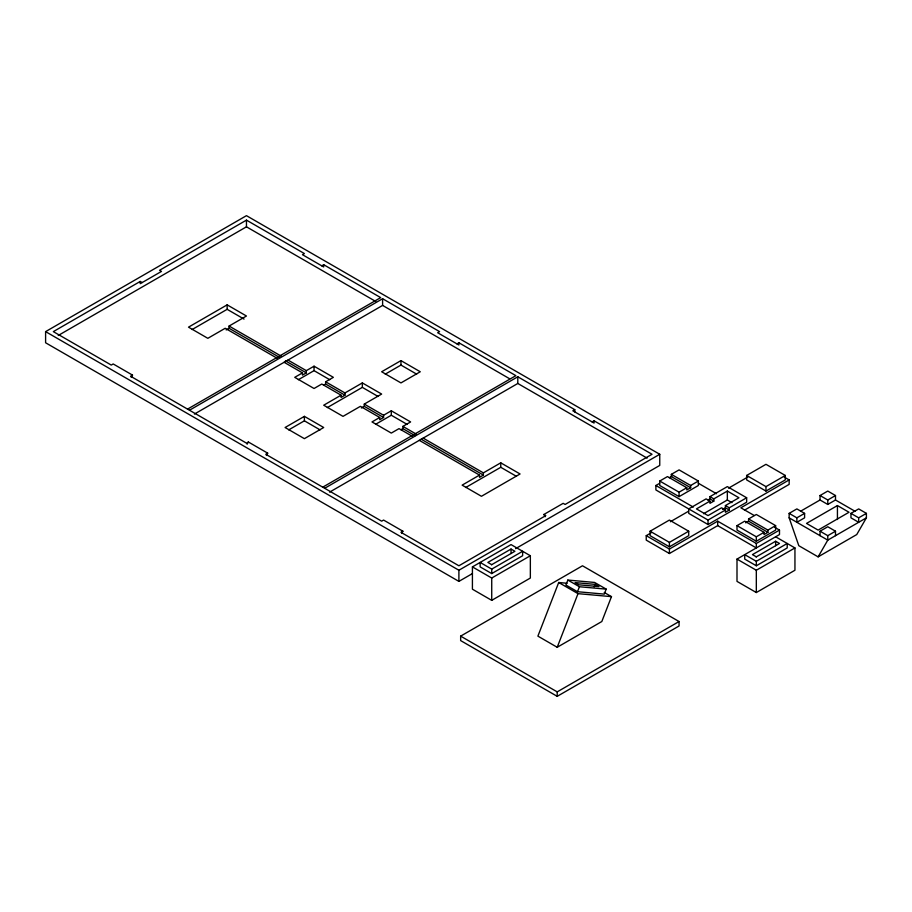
<?xml version="1.0" encoding="UTF-8"?>
<svg xmlns="http://www.w3.org/2000/svg" width="912" height="912" viewBox="0 0 912 912"><rect width="100%" height="100%" fill="white"/><g stroke="black" fill="none" stroke-linecap="round" stroke-linejoin="round"><path stroke-width="1.37" d="M567.07 583.247L558.703 582.506L537.898 636.131L557.209 647.281L601.817 621.528L611.473 596.642L604.223 592.458M567.845 580.055L565.907 585.025L577.501 591.717L604.257 594.111L606.195 589.129L594.601 582.449L567.845 580.055L579.428 586.747L606.195 589.129M577.501 591.717L579.428 586.747M557.209 647.281L578.014 593.655L611.473 596.642M594.157 586.861L595.126 584.375L598.99 586.61L578.915 584.809L575.05 582.586L595.126 584.375M131.225 377.34L132.514 375.106L113.191 363.956L111.264 365.074L53.329 331.626L140.231 281.443L142.169 282.56M247.095 444.235L248.383 442.012L267.695 453.161L266.407 455.384M401.599 533.44L402.887 531.217L383.576 520.057L381.649 521.174L265.768 454.279L267.695 453.161M804.601 513.376L796.871 517.834L796.871 522.291L804.601 517.834L804.601 513.376L796.871 508.907L789.154 513.376L789.154 517.834L798.809 545.707L818.121 556.856L827.777 540.132L827.777 535.675L820.048 531.206L820.048 535.675M866.4 513.376L858.671 517.834L858.671 522.291L850.953 517.834L850.953 513.376L858.671 508.907L866.4 513.376L866.4 517.834L856.744 534.557L818.121 556.856M472.45 573.557L458.896 581.389L45.6 342.775L45.6 331.626L246.457 215.665L659.752 454.279L659.752 465.428L515.576 548.659M321.776 265.837L323.703 264.719L323.703 266.954L302.465 254.687L304.391 253.57L246.457 220.123L159.543 270.294L161.481 271.411L140.231 283.678L140.231 281.443M58.243 335.468L246.457 226.814L375.755 301.462M279.346 357.299L229.072 328.274L229.072 326.051L246.457 316.008L227.145 304.859L188.51 327.157L207.833 338.318L225.207 328.274L277.339 358.37M192.136 329.528L227.145 309.328L244.04 319.075M132.514 375.106L130.576 376.223L246.457 443.129L248.383 442.012M226.176 329.95L229.072 328.274M187.553 409.112L380.68 297.62L323.703 264.719M189.479 410.229L382.607 298.726L439.584 331.626L437.657 332.743L458.896 344.998L458.896 342.775L456.969 343.892M194.393 414.082L382.607 305.417L509.705 378.799M287.975 360.058L306.329 370.648L306.329 372.883L302.465 375.106L302.465 372.883L294.736 377.34L314.047 388.489L321.776 384.032L341.088 395.181L341.088 397.404L344.953 395.181L344.953 392.947L325.641 381.797L325.641 384.032L344.953 395.181M306.329 370.648L314.047 366.191L333.359 377.34L325.641 381.797M298.361 379.711L314.047 370.648L329.745 379.711M323.703 385.149L325.641 384.032M304.391 416.362L285.08 427.511L304.391 438.661L323.703 427.511L304.391 416.362L304.391 420.82L288.705 429.883M341.088 395.181L323.703 405.213L343.015 416.362L360.4 406.33L379.711 417.479L379.711 419.714L383.576 417.479L383.576 415.245L364.264 404.096L364.264 406.33L383.576 417.479M344.953 392.947L362.338 382.915L381.649 394.064L364.264 404.096M400.961 360.616L381.649 371.765L400.961 382.915L420.272 371.765L400.961 360.616L400.961 365.074L385.263 374.137M327.328 407.584L362.338 387.372L378.024 396.435M361.369 408.006L364.264 406.33M379.711 417.479L371.993 421.937L391.305 433.086L399.023 428.629L412.486 436.392M383.576 415.245L391.305 410.788L410.617 421.937L402.887 426.394L402.887 428.629L415.085 435.674M375.607 424.308L391.305 415.245L406.991 424.308M400.961 429.746L402.887 428.629M322.745 487.168L515.873 375.664L458.896 342.775M324.672 488.285L517.799 376.781L574.777 409.67L574.777 411.905M329.585 492.138L517.799 383.473L647.098 458.12M574.777 409.67L572.839 410.788L594.088 423.054L594.088 420.82L592.162 421.937M483.371 472.872L483.371 475.095L479.518 477.329L479.518 475.095L462.133 485.138L481.445 496.288L520.068 473.978L500.756 462.829L483.371 472.872L423.168 438.102M465.747 487.498L500.756 467.297L516.454 476.349M402.887 531.217L400.961 532.323L458.896 565.782L545.809 515.599L543.871 514.482L563.183 503.333L565.121 504.45L652.023 454.279L594.088 420.82M45.6 331.626L458.896 570.239L659.752 454.279M472.416 566.888L511.039 544.589L530.351 555.739L530.351 578.037L491.728 600.347L472.416 589.198L472.416 566.888L491.728 578.037L530.351 555.739M491.522 564.779L514.904 551.281L511.039 549.047L487.863 562.43L491.728 564.665M491.728 569.122L522.633 551.281L522.633 555.739L491.728 573.58L480.145 566.888L480.145 562.43L491.728 569.122L491.728 573.58M671.335 474.343L679.064 469.885L698.375 481.034L698.375 485.492L679.064 496.641L659.752 485.492L659.752 481.034L667.481 476.577L686.793 487.726L686.793 489.961L690.658 487.726L690.658 485.492L671.335 474.343L671.335 476.577L690.658 487.726M729.281 510.025L725.416 507.802L725.416 505.567L738.937 497.758L727.343 491.066L713.822 498.875L713.822 501.11L709.969 503.333L709.969 501.11L706.105 498.875L688.72 508.907L688.72 513.376L708.031 524.525L746.654 502.216L746.654 497.758L729.281 507.802L729.281 510.025L725.416 512.259L725.416 510.025L708.031 520.057L655.888 489.961L655.888 485.492L659.547 483.383M669.305 477.751L671.745 476.338M659.752 481.034L679.064 492.184L686.793 487.726M690.658 485.492L698.375 481.034M460.651 636.131L582.494 565.782L679.064 621.528L679.064 625.985L557.209 696.335L460.651 640.589L460.651 636.131L557.209 691.877L679.064 621.528M650.096 531.217L669.408 520.057L688.72 531.217L688.72 535.675L669.408 546.824L650.096 535.675L650.096 531.217L669.408 542.366L688.72 531.217M713.822 501.11L709.969 498.875L709.969 496.641L727.343 486.609L746.654 497.758M746.654 475.46L765.977 464.311L785.289 475.46L785.289 479.917L765.977 491.066L746.654 479.917L746.654 475.46L765.977 486.609L785.289 475.46M646.232 535.675L669.408 549.047L717.687 521.174L756.322 543.472L756.322 547.941L717.687 525.631L669.408 553.516L646.232 540.132L646.232 535.675L651.065 532.882M670.377 521.732L688.48 511.279M708.031 499.993L709.969 498.875M728.551 488.148L747.863 476.999M709.969 501.11L696.449 508.907L708.031 515.599L721.552 507.802L725.416 510.025M703.574 513.718L727.343 499.993L731.983 502.672M722.521 509.466L725.416 507.802M744.488 510.161L789.154 484.386L789.154 479.917L740.863 507.802L754.144 515.462M748.592 518.951L756.322 514.482L775.633 525.631L775.633 530.1L756.322 541.249L736.999 530.1L736.999 525.631L744.728 521.174L764.039 532.323L764.039 534.557L767.904 532.323L767.904 530.1L748.592 518.951L748.592 521.174L767.904 532.323M745.697 522.85L748.592 521.174M800.531 511.256L820.048 499.993L820.048 495.535L827.777 491.066L835.495 495.535L835.495 499.993L855.011 511.256M736.999 525.631L756.322 536.792L764.039 532.323M767.904 530.1L775.633 525.631M820.048 495.535L827.777 499.993L835.495 495.535M756.322 543.472L779.486 530.1L779.486 534.557L736.999 559.09L736.999 581.389L756.322 592.538L794.945 570.239L794.945 547.941L775.633 536.792M820.048 499.993L827.777 504.45L835.495 499.993M756.116 556.97L779.486 543.472L775.633 541.249L752.457 554.621L756.322 556.856M837.433 505.567L806.527 523.408L818.121 530.1L849.015 512.259L837.433 505.567L837.433 519.509M756.322 561.313L787.216 543.472L787.216 547.941L756.322 565.782L744.728 559.09L744.728 554.621L756.322 561.313L756.322 565.782M820.048 531.206L827.777 526.748L835.495 531.206L835.495 535.675M736.999 559.09L756.322 570.239L794.945 547.941M827.777 535.675L835.495 531.206M866.4 517.834L827.777 540.132L789.154 517.834M850.953 513.376L858.671 517.834M784.274 477.101L789.154 479.917M789.154 513.376L796.871 517.834M698.375 483.269L716.479 493.723M774.664 527.307L779.486 530.1M709.969 496.641L713.822 498.875M725.416 505.567L729.281 507.802M655.888 485.492L693.302 507.095M400.961 365.074L416.647 374.137M229.072 326.051L281.192 356.136M402.887 426.394L416.339 434.169M285.479 360.844L306.329 372.883M421.184 439.185L483.371 475.095M284.111 362.281L302.465 372.883M419.303 440.336L479.518 475.095M304.391 420.82L320.089 429.883M558.703 582.506L578.014 593.655M543.871 514.482L545.159 516.716M827.777 499.993L827.777 504.45M775.633 541.249L775.633 545.707M765.977 486.609L765.977 491.066M756.322 536.792L756.322 541.249M756.322 570.239L756.322 592.538M727.343 491.066L727.343 499.993M717.687 521.174L717.687 525.631M708.031 520.057L708.031 524.525M679.064 492.184L679.064 496.641M669.408 542.366L669.408 546.824M669.408 549.047L669.408 553.516M557.209 691.877L557.209 696.335M517.799 376.781L517.799 383.473M511.039 549.047L511.039 553.516M500.756 462.829L500.756 467.297M491.728 578.037L491.728 600.347M458.896 570.239L458.896 581.389M391.305 410.788L391.305 415.245M382.607 298.726L382.607 305.417M362.338 382.915L362.338 387.372M314.047 366.191L314.047 370.648M246.457 220.123L246.457 226.814M227.145 304.859L227.145 309.328"/></g></svg>
